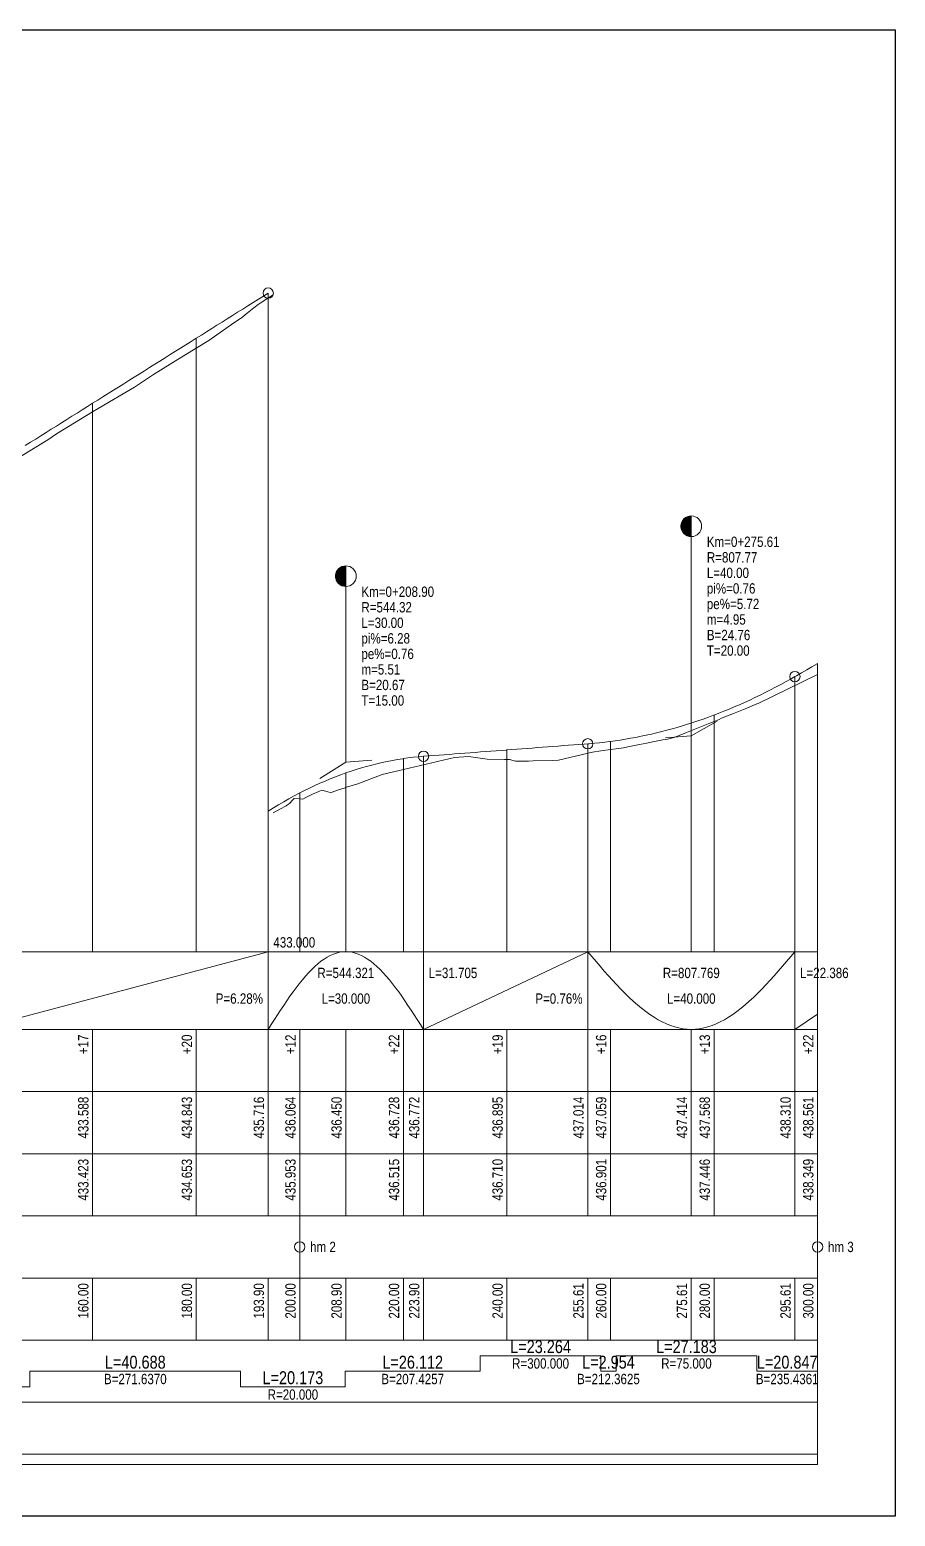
# Model space of a CAD drawing. Extents: x -600 to 1621, y -3670 to 287.
# Drawn here: x 177.9 to 345, y 0 to 287 of the extents above; entities that cross this region are included whole.
import ezdxf
from ezdxf.enums import TextEntityAlignment as Align

# ---------------------------------------------------------------- set-up
doc = ezdxf.new("R2010")
doc.units = 0
doc.layers.add('Cartus', color=8, linetype='Continuous')
for name, color, linetype, lineweight in [('L-C. Ref', 7, 'Continuous', 0), ('L-cote-ex', 7, 'Continuous', 0), ('L-Cote-Pr', 7, 'Continuous', 0), ('L-Curbe', 7, 'Continuous', 0), ('L-Cut-Fill', 7, 'Continuous', 0), ('L-Design', 7, 'Continuous', 0), ('L-Exist', 7, 'Continuous', 0), ('L-LINES', 7, 'Continuous', 0), ('L-Pante-Tran', 7, 'Continuous', 0), ('L-rac-Vert', 7, 'Continuous', 0), ('L-TEXT', 7, 'Continuous', 0)]:
    doc.layers.add(name, color=color, linetype=linetype, lineweight=lineweight)
doc.styles.add('Arial', font='arial.ttf', dxfattribs={"width": 0.8})

# ---------------------------------------------------------------- blocks, each defined once
blk = doc.blocks.new('A3_TRANSV_ALIN_TIRENA')
at = {"layer": 'Cartus'}
blk.add_lwpolyline([(0, 0), (0, 287), (345, 287), (345, 0)], close=True, dxfattribs=at)

msp = doc.modelspace()

# ---------------------------------------------------------------- linework, layer by layer
at = {"layer": 'L-Curbe'}
for p, q in [((264.86, 28), (264.86, 31)), ((264.86, 31), (288.13, 31)), ((288.13, 31), (288.13, 28)), ((291.08, 28), (291.08, 31)), ((291.08, 31), (318.27, 31)), ((318.27, 31), (318.27, 28)), ((177.89, 25), (177.89, 28)), ((177.89, 28), (218.58, 28)), ((218.58, 28), (218.58, 25)), ((238.75, 25), (238.75, 28)), ((238.75, 28), (264.86, 28)), ((288.13, 28), (291.08, 28)), ((318.27, 28), (330, 28)), ((156.21, 25), (177.89, 25)), ((218.58, 25), (238.75, 25))]:
    msp.add_line(p, q, dxfattribs=at)
at = {"layer": 'L-Design'}
for points in [[(177, 206.73), (178, 207.35), (179, 207.98), (180, 208.61), (181, 209.24), (182, 209.86), (183, 210.49), (184, 211.12), (185, 211.75), (186, 212.37), (187, 213), (188, 213.63), (189, 214.26), (190, 214.88), (191, 215.51), (192, 216.14), (193, 216.77), (194, 217.39), (195, 218.02), (196, 218.65), (197, 219.28), (198, 219.9), (199, 220.53), (200, 221.16), (201, 221.79), (202, 222.41), (203, 223.04), (204, 223.67), (205, 224.3), (206, 224.92), (207, 225.55), (208, 226.18), (209, 226.81), (210, 227.43), (211, 228.06), (212, 228.69), (213, 229.32), (214, 229.94), (215, 230.57), (216, 231.2), (217, 231.83), (218, 232.45), (219, 233.08), (220, 233.71), (221, 234.34), (222, 234.96), (223, 235.59), (223.9, 236.16)], [(223.9, 136.16), (224.9, 136.77), (225.9, 137.37), (226.9, 137.96), (227.9, 138.52), (228.9, 139.06), (229.9, 139.59), (230, 139.64), (230.9, 140.1), (231.9, 140.59), (232.9, 141.06), (233.9, 141.51), (234.9, 141.95), (235.9, 142.36), (236.9, 142.76), (237.9, 143.14), (238.9, 143.5), (239.9, 143.85), (240.9, 144.17), (241.9, 144.48), (242.9, 144.76), (243.9, 145.03), (244.9, 145.28), (245.9, 145.52), (246.9, 145.73), (247.9, 145.93), (248.9, 146.1), (249.9, 146.26), (250, 146.28), (250.9, 146.4), (251.9, 146.53), (252.9, 146.63), (253.9, 146.72), (254.9, 146.79), (255.9, 146.87), (256.9, 146.94), (257.9, 147.02), (258.9, 147.1), (259.9, 147.17), (260.9, 147.25), (261.9, 147.33), (262.9, 147.4), (263.9, 147.48), (264.9, 147.56), (265.9, 147.63), (266.9, 147.71), (267.9, 147.78), (268.9, 147.86), (269.9, 147.94), (270, 147.95), (270.9, 148.01), (271.9, 148.09), (272.9, 148.17), (273.9, 148.24), (274.9, 148.32), (275.9, 148.4), (276.9, 148.47), (277.9, 148.55), (278.9, 148.62), (279.9, 148.7), (280.9, 148.78), (281.9, 148.85), (282.9, 148.93), (283.9, 149.01), (284.9, 149.08), (285.61, 149.14), (285.9, 149.16), (286.9, 149.25), (287.9, 149.34), (288.9, 149.46), (289.9, 149.58), (290, 149.59), (290.9, 149.72), (291.9, 149.86), (292.9, 150.02), (293.9, 150.2), (294.9, 150.38), (295.9, 150.58), (296.9, 150.79), (297.9, 151.01), (298.9, 151.25), (299.9, 151.49), (300.9, 151.75), (301.9, 152.03), (302.9, 152.31), (303.9, 152.61), (304.9, 152.92), (305.61, 153.14), (305.9, 153.24), (306.9, 153.57), (307.9, 153.92), (308.9, 154.28), (309.9, 154.65), (310, 154.68), (310.9, 155.03), (311.9, 155.43), (312.9, 155.83), (313.9, 156.25), (314.9, 156.69), (315.9, 157.13), (316.9, 157.59), (317.9, 158.06), (318.9, 158.54), (319.9, 159.04), (320.9, 159.54), (321.9, 160.06), (322.9, 160.6), (323.9, 161.14), (324.9, 161.7), (325.61, 162.1), (325.9, 162.26), (326.9, 162.84), (327.9, 163.41), (328.9, 163.98), (329.9, 164.55), (330, 164.61)]]:
    msp.add_lwpolyline(points, dxfattribs=at)
at = {"layer": 'L-Exist'}
for p, q in [((223.62, 235.03), (224.88, 235.79)), ((219.84, 232.28), (221.1, 233.31)), ((221.1, 233.31), (221.95, 233.97)), ((221.95, 233.97), (222.36, 234.24)), ((222.36, 234.24), (223.62, 235.03)), ((212.44, 227.03), (217.27, 230.38)), ((217.27, 230.38), (218.58, 231.24)), ((218.58, 231.24), (218.71, 231.32)), ((218.71, 231.32), (219.84, 232.28)), ((210, 225.53), (212.44, 227.03)), ((206.86, 223.59), (208.65, 224.7)), ((208.65, 224.7), (210, 225.53)), ((201.77, 220.46), (206.86, 223.59)), ((198.1, 218.01), (201.77, 220.46)), ((191.06, 213.88), (198.1, 218.01)), ((182.99, 208.95), (190, 213.23)), ((190, 213.23), (191.06, 213.88)), ((177.89, 205.69), (181.36, 207.84)), ((181.36, 207.84), (182.99, 208.95)), ((174.73, 203.74), (177.89, 205.69)), ((318.52, 156.95), (330, 162.49)), ((311.47, 154.06), (313.74, 154.99)), ((313.74, 154.99), (316, 155.92)), ((316, 155.92), (318.27, 156.84)), ((318.27, 156.84), (318.52, 156.95)), ((304.67, 151.3), (306.94, 152.22)), ((306.94, 152.22), (309.21, 153.14)), ((309.21, 153.14), (310, 153.46)), ((310, 153.46), (310.96, 153.85)), ((310.96, 153.85), (311.47, 154.06)), ((295.61, 148.99), (297.03, 149.29)), ((297.03, 149.29), (297.88, 149.45)), ((297.88, 149.45), (300.14, 149.88)), ((300.14, 149.88), (301, 150.05)), ((301, 150.05), (301.79, 150.22)), ((301.79, 150.22), (302.41, 150.45)), ((302.41, 150.45), (304.25, 151.13)), ((304.25, 151.13), (304.67, 151.3)), ((250, 144.15), (259.86, 146.49)), ((259.86, 146.49), (262.58, 146.67)), ((262.58, 146.67), (264.86, 146.37)), ((279.99, 145.97), (283.48, 146.79)), ((283.48, 146.79), (286.54, 147.54)), ((286.54, 147.54), (288.13, 147.76)), ((288.13, 147.76), (290, 148.01)), ((290, 148.01), (291.08, 148.15)), ((291.08, 148.15), (292.53, 148.35)), ((292.53, 148.35), (293.35, 148.52)), ((293.35, 148.52), (295.61, 148.99)), ((245.89, 143.22), (247.86, 143.65)), ((247.86, 143.65), (250, 144.15)), ((264.86, 146.37), (266.18, 146.2)), ((266.18, 146.2), (269.52, 146.11)), ((269.52, 146.11), (270, 146.1)), ((270, 146.1), (270.53, 146.09)), ((270.53, 146.09), (271.66, 145.77)), ((271.66, 145.77), (274.17, 145.81)), ((274.17, 145.81), (275.08, 145.83)), ((275.08, 145.83), (278.82, 145.93)), ((278.82, 145.93), (279.99, 145.97)), ((237.49, 140.25), (238.75, 140.66)), ((238.75, 140.66), (239, 140.74)), ((239, 140.74), (241.24, 141.38)), ((241.24, 141.38), (245.89, 143.22)), ((228, 137.64), (228.67, 138.34)), ((228.67, 138.34), (228.9, 138.57)), ((228.9, 138.57), (229.93, 138.53)), ((229.93, 138.53), (230, 138.53)), ((230, 138.53), (230.57, 138.48)), ((230.57, 138.48), (231.19, 138.79)), ((231.19, 138.79), (232.45, 139.39)), ((232.45, 139.39), (233.71, 139.96)), ((233.71, 139.96), (234.24, 140.19)), ((234.24, 140.19), (234.97, 139.98)), ((234.97, 139.98), (235.87, 139.71)), ((235.87, 139.71), (236.23, 139.83)), ((236.23, 139.83), (237.49, 140.25)), ((224.88, 135.79), (226.15, 136.52)), ((226.15, 136.52), (227.37, 137.18)), ((227.37, 137.18), (227.41, 137.21)), ((227.41, 137.21), (228, 137.64))]:
    msp.add_line(p, q, dxfattribs=at)
at = {"layer": 'L-LINES'}
for p, q in [((223.9, 109), (223.9, 236.16)), ((210, 109), (210, 227.43)), ((190, 109), (190, 214.88)), ((330, 109), (330, 164.61)), ((325.61, 109), (325.61, 162.1)), ((305.61, 109), (305.61, 153.14)), ((310, 109), (310, 154.68)), ((290, 109), (290, 149.59)), ((253.9, 109), (253.9, 146.72)), ((270, 109), (270, 147.95)), ((285.61, 109), (285.61, 149.14)), ((238.9, 109), (238.9, 143.5)), ((250, 109), (250, 146.28)), ((230, 109), (230, 139.64)), ((30, 109), (330, 109)), ((330, 94), (330, 109)), ((30, 94), (330, 94)), ((30, 94), (330, 94)), ((190, 82), (190, 94)), ((210, 82), (210, 94)), ((223.9, 82), (223.9, 94)), ((230, 82), (230, 94)), ((238.9, 82), (238.9, 94)), ((250, 82), (250, 94)), ((253.9, 82), (253.9, 94)), ((270, 82), (270, 94)), ((285.61, 82), (285.61, 94)), ((290, 82), (290, 94)), ((305.61, 82), (305.61, 94)), ((310, 82), (310, 94)), ((325.61, 82), (325.61, 94)), ((330, 82), (330, 94)), ((330, 82), (330, 94)), ((30, 82), (330, 82)), ((30, 82), (330, 82)), ((190, 70), (190, 82)), ((210, 70), (210, 82)), ((223.9, 70), (223.9, 82)), ((230, 70), (230, 82)), ((238.9, 70), (238.9, 82)), ((250, 70), (250, 82)), ((253.9, 70), (253.9, 82)), ((270, 70), (270, 82)), ((285.61, 70), (285.61, 82)), ((290, 70), (290, 82)), ((305.61, 70), (305.61, 82)), ((310, 70), (310, 82)), ((325.61, 70), (325.61, 82)), ((330, 70), (330, 82)), ((30, 70), (330, 70)), ((30, 70), (330, 70)), ((190, 58), (190, 70)), ((210, 58), (210, 70)), ((223.9, 58), (223.9, 70)), ((230, 58), (230, 70)), ((238.9, 58), (238.9, 70)), ((250, 58), (250, 70)), ((253.9, 58), (253.9, 70)), ((270, 58), (270, 70)), ((285.61, 58), (285.61, 70)), ((290, 58), (290, 70)), ((305.61, 58), (305.61, 70)), ((310, 58), (310, 70)), ((325.61, 58), (325.61, 70)), ((330, 58), (330, 70)), ((30, 58), (330, 58)), ((30, 58), (330, 58)), ((230, 46), (230, 58)), ((330, 46), (330, 58)), ((330, 46), (330, 58)), ((30, 46), (330, 46)), ((30, 46), (330, 46)), ((190, 34), (190, 46)), ((210, 34), (210, 46)), ((223.9, 34), (223.9, 46)), ((230, 34), (230, 46)), ((238.9, 34), (238.9, 46)), ((250, 34), (250, 46)), ((253.9, 34), (253.9, 46)), ((270, 34), (270, 46)), ((285.61, 34), (285.61, 46)), ((290, 34), (290, 46)), ((305.61, 34), (305.61, 46)), ((310, 34), (310, 46)), ((325.61, 34), (325.61, 46)), ((330, 34), (330, 46)), ((30, 34), (330, 34)), ((30, 34), (330, 34)), ((330, 22), (330, 34)), ((30, 22), (330, 22)), ((30, 22), (330, 22)), ((330, 10), (330, 22)), ((30, 10), (330, 10))]:
    msp.add_line(p, q, dxfattribs=at)
for centre in [(230, 52), (330, 52)]:
    msp.add_circle(centre, 1, dxfattribs=at)
at = {"layer": 'L-Pante-Tran'}
for p, q in [((170, 12), (190, 12)), ((170, 12), (190, 12)), ((190, 12), (210, 12)), ((190, 12), (210, 12)), ((210, 12), (230, 12)), ((210, 12), (230, 12)), ((230, 12), (250, 12)), ((230, 12), (250, 12)), ((250, 12), (270, 12)), ((250, 12), (270, 12)), ((270, 12), (290, 12)), ((270, 12), (290, 12)), ((290, 12), (310, 12)), ((290, 12), (310, 12)), ((310, 12), (330, 12)), ((310, 12), (330, 12))]:
    msp.add_line(p, q, dxfattribs=at)
at = {"layer": 'L-rac-Vert'}
for p, q in [((303.99, 192.32), (303.99, 189.97)), ((304.03, 192.38), (304.03, 189.9)), ((304.08, 192.44), (304.08, 189.84)), ((304.14, 192.5), (304.14, 189.78)), ((304.19, 192.56), (304.19, 189.73)), ((304.25, 192.61), (304.25, 189.67)), ((304.31, 192.66), (304.31, 189.62)), ((304.37, 192.71), (304.37, 189.57)), ((304.43, 192.76), (304.43, 189.52)), ((304.49, 192.8), (304.49, 189.48)), ((304.56, 192.85), (304.56, 189.44)), ((304.63, 192.89), (304.63, 189.4)), ((304.7, 192.92), (304.7, 189.36)), ((304.77, 192.96), (304.77, 189.32)), ((304.84, 192.99), (304.84, 189.29)), ((304.91, 193.02), (304.91, 189.26)), ((304.99, 193.04), (304.99, 189.24)), ((305.06, 193.07), (305.06, 189.22)), ((305.14, 193.09), (305.14, 189.2)), ((305.22, 193.1), (305.22, 189.18)), ((305.29, 193.12), (305.29, 189.17)), ((305.37, 193.13), (305.37, 189.15)), ((305.45, 193.13), (305.45, 189.15)), ((305.53, 193.14), (305.53, 189.14)), ((305.61, 150.66), (305.61, 193.14)), ((303.61, 191.3), (303.61, 190.98)), ((303.61, 191.22), (303.61, 191.06)), ((303.62, 191.38), (303.62, 190.91)), ((303.63, 191.45), (303.63, 190.83)), ((303.64, 191.53), (303.64, 190.75)), ((303.66, 191.61), (303.66, 190.67)), ((303.68, 191.68), (303.68, 190.6)), ((303.7, 191.76), (303.7, 190.52)), ((303.73, 191.83), (303.73, 190.45)), ((303.76, 191.91), (303.76, 190.38)), ((303.79, 191.98), (303.79, 190.3)), ((303.82, 192.05), (303.82, 190.23)), ((303.86, 192.12), (303.86, 190.16)), ((303.9, 192.19), (303.9, 190.1)), ((303.94, 192.25), (303.94, 190.03)), ((236.9, 181.58), (236.9, 181.42)), ((236.91, 181.74), (236.91, 181.27)), ((236.91, 181.66), (236.91, 181.35)), ((236.92, 181.82), (236.92, 181.19)), ((236.94, 181.89), (236.94, 181.11)), ((236.96, 181.97), (236.96, 181.04)), ((236.97, 182.05), (236.97, 180.96)), ((237, 182.12), (237, 180.88)), ((237.02, 182.19), (237.02, 180.81)), ((237.05, 182.27), (237.05, 180.74)), ((237.08, 182.34), (237.08, 180.67)), ((237.12, 182.41), (237.12, 180.59)), ((237.15, 182.48), (237.15, 180.53)), ((237.19, 182.55), (237.19, 180.46)), ((237.24, 182.61), (237.24, 180.39)), ((237.28, 182.68), (237.28, 180.33)), ((237.33, 182.74), (237.33, 180.26)), ((237.38, 182.8), (237.38, 180.2)), ((237.43, 182.86), (237.43, 180.14)), ((237.49, 182.92), (237.49, 180.09)), ((237.54, 182.97), (237.54, 180.03)), ((237.6, 183.02), (237.6, 179.98)), ((237.66, 183.07), (237.66, 179.93)), ((237.72, 183.12), (237.72, 179.88)), ((237.79, 183.17), (237.79, 179.84)), ((237.85, 183.21), (237.85, 179.8)), ((237.92, 183.25), (237.92, 179.76)), ((237.99, 183.28), (237.99, 179.72)), ((238.06, 183.32), (238.06, 179.69)), ((238.13, 183.35), (238.13, 179.65)), ((238.21, 183.38), (238.21, 179.63)), ((238.28, 183.4), (238.28, 179.6)), ((238.36, 183.43), (238.36, 179.58)), ((238.43, 183.45), (238.43, 179.56)), ((238.51, 183.46), (238.51, 179.54)), ((238.59, 183.48), (238.59, 179.53)), ((238.66, 183.49), (238.66, 179.52)), ((238.74, 183.5), (238.74, 179.51)), ((238.82, 183.5), (238.82, 179.5)), ((238.9, 145.57), (238.9, 183.5)), ((305.61, 150.66), (310.61, 153.52)), ((300.61, 150.28), (305.61, 150.66)), ((233.9, 142.43), (238.9, 145.57)), ((238.9, 145.57), (243.9, 145.95)), ((167.52, 94), (223.9, 109)), ((223.9, 94), (223.9, 109)), ((233.5, 106.66), (232.9, 106.14)), ((234.1, 107.14), (233.5, 106.66)), ((234.7, 107.57), (234.1, 107.14)), ((235.3, 107.95), (234.7, 107.57)), ((235.9, 108.27), (235.3, 107.95)), ((236.5, 108.53), (235.9, 108.27)), ((237.1, 108.73), (236.5, 108.53)), ((237.7, 108.88), (237.1, 108.73)), ((238.3, 108.97), (237.7, 108.88)), ((238.9, 109), (238.3, 108.97)), ((239.5, 108.97), (238.9, 109)), ((240.1, 108.88), (239.5, 108.97)), ((240.7, 108.73), (240.1, 108.88)), ((241.3, 108.53), (240.7, 108.73)), ((241.9, 108.27), (241.3, 108.53)), ((242.5, 107.95), (241.9, 108.27)), ((243.1, 107.57), (242.5, 107.95)), ((243.7, 107.14), (243.1, 107.57)), ((244.3, 106.66), (243.7, 107.14)), ((244.9, 106.14), (244.3, 106.66)), ((253.9, 94), (253.9, 109)), ((253.9, 94), (285.61, 109)), ((285.61, 94), (285.61, 109)), ((286.41, 108.06), (285.61, 109)), ((287.21, 107.12), (286.41, 108.06)), ((288.01, 106.19), (287.21, 107.12)), ((324.01, 107.12), (323.21, 106.19)), ((324.81, 108.06), (324.01, 107.12)), ((325.61, 109), (324.81, 108.06)), ((325.61, 94), (325.61, 109)), ((230.5, 103.56), (229.9, 102.82)), ((231.1, 104.27), (230.5, 103.56)), ((231.7, 104.93), (231.1, 104.27)), ((232.3, 105.56), (231.7, 104.93)), ((232.9, 106.14), (232.3, 105.56)), ((245.5, 105.56), (244.9, 106.14)), ((246.1, 104.93), (245.5, 105.56)), ((246.7, 104.27), (246.1, 104.93)), ((247.3, 103.56), (246.7, 104.27)), ((247.9, 102.82), (247.3, 103.56)), ((288.81, 105.27), (288.01, 106.19)), ((289.61, 104.36), (288.81, 105.27)), ((290.41, 103.48), (289.61, 104.36)), ((291.21, 102.61), (290.41, 103.48)), ((320.81, 103.48), (320.01, 102.61)), ((321.61, 104.36), (320.81, 103.48)), ((322.41, 105.27), (321.61, 104.36)), ((323.21, 106.19), (322.41, 105.27)), ((228.7, 101.23), (228.1, 100.39)), ((229.3, 102.04), (228.7, 101.23)), ((229.9, 102.82), (229.3, 102.04)), ((248.5, 102.04), (247.9, 102.82)), ((249.1, 101.23), (248.5, 102.04)), ((249.7, 100.39), (249.1, 101.23)), ((292.01, 101.77), (291.21, 102.61)), ((292.81, 100.96), (292.01, 101.77)), ((293.61, 100.18), (292.81, 100.96)), ((318.41, 100.96), (317.61, 100.18)), ((319.21, 101.77), (318.41, 100.96)), ((320.01, 102.61), (319.21, 101.77)), ((226.3, 97.73), (225.7, 96.81)), ((226.9, 98.64), (226.3, 97.73)), ((227.5, 99.52), (226.9, 98.64)), ((228.1, 100.39), (227.5, 99.52)), ((250.3, 99.52), (249.7, 100.39)), ((250.9, 98.64), (250.3, 99.52)), ((251.5, 97.73), (250.9, 98.64)), ((252.1, 96.81), (251.5, 97.73)), ((294.41, 99.44), (293.61, 100.18)), ((295.21, 98.73), (294.41, 99.44)), ((296.01, 98.07), (295.21, 98.73)), ((296.81, 97.44), (296.01, 98.07)), ((315.21, 98.07), (314.41, 97.44)), ((316.01, 98.73), (315.21, 98.07)), ((316.81, 99.44), (316.01, 98.73)), ((317.61, 100.18), (316.81, 99.44)), ((224.5, 94.94), (223.9, 94)), ((225.1, 95.88), (224.5, 94.94)), ((225.7, 96.81), (225.1, 95.88)), ((252.7, 95.88), (252.1, 96.81)), ((253.3, 94.94), (252.7, 95.88)), ((253.9, 94), (253.3, 94.94)), ((297.61, 96.86), (296.81, 97.44)), ((298.41, 96.34), (297.61, 96.86)), ((299.21, 95.86), (298.41, 96.34)), ((300.01, 95.43), (299.21, 95.86)), ((300.81, 95.05), (300.01, 95.43)), ((301.61, 94.73), (300.81, 95.05)), ((302.41, 94.47), (301.61, 94.73)), ((309.61, 94.73), (308.81, 94.47)), ((310.41, 95.05), (309.61, 94.73)), ((311.21, 95.43), (310.41, 95.05)), ((312.01, 95.86), (311.21, 95.43)), ((312.81, 96.34), (312.01, 95.86)), ((313.61, 96.86), (312.81, 96.34)), ((314.41, 97.44), (313.61, 96.86)), ((325.61, 94), (330, 96.94)), ((303.21, 94.27), (302.41, 94.47)), ((304.01, 94.12), (303.21, 94.27)), ((304.81, 94.03), (304.01, 94.12)), ((305.61, 94), (304.81, 94.03)), ((306.41, 94.03), (305.61, 94)), ((307.21, 94.12), (306.41, 94.03)), ((308.01, 94.27), (307.21, 94.12)), ((308.81, 94.47), (308.01, 94.27))]:
    msp.add_line(p, q, dxfattribs=at)
for centre, radius in [((223.9, 236.16), 1), ((305.61, 191.14), 2), ((238.9, 181.5), 2), ((325.61, 162.1), 1), ((285.61, 149.14), 1), ((253.9, 146.72), 1)]:
    msp.add_circle(centre, radius, dxfattribs=at)

# ---------------------------------------------------------------- block references
at = {"layer": 'L-LINES'}
msp.add_blockref('A3_TRANSV_ALIN_TIRENA', (0, 0), dxfattribs=at)

# ---------------------------------------------------------------- texts
at = {"layer": 'L-C. Ref', "style": 'Arial', "width": 0.8}
msp.add_text('433.000', height=2, dxfattribs=at).set_placement((224.9, 109.8))
at = {"layer": 'L-cote-ex', "style": 'Arial', "width": 0.8}
for s, p in [('433.423', (189.2, 69)), ('434.653', (209.2, 69)), ('435.953', (229.2, 69)), ('436.515', (249.2, 69)), ('436.710', (269.2, 69)), ('436.901', (289.2, 69)), ('437.446', (309.2, 69)), ('438.349', (329.2, 69))]:
    msp.add_text(s, height=2, rotation=90, dxfattribs=at).set_placement(p, align=Align.RIGHT)
at = {"layer": 'L-Cote-Pr', "style": 'Arial', "width": 0.8}
for s, p in [('433.588', (189.2, 81)), ('434.843', (209.2, 81)), ('435.716', (223.1, 81)), ('436.064', (229.2, 81)), ('436.450', (238.1, 81)), ('436.728', (249.2, 81)), ('436.772', (253.1, 81)), ('436.895', (269.2, 81)), ('437.014', (284.81, 81)), ('437.059', (289.2, 81)), ('437.414', (304.81, 81)), ('437.568', (309.2, 81)), ('438.310', (324.81, 81)), ('438.561', (329.2, 81))]:
    msp.add_text(s, height=2, rotation=90, dxfattribs=at).set_placement(p, align=Align.RIGHT)
at = {"layer": 'L-Cut-Fill', "style": 'Arial', "width": 0.8}
for s, p in [('+17', (189.2, 93)), ('+20', (209.2, 93)), ('+12', (229.2, 93)), ('+22', (249.2, 93)), ('+19', (269.2, 93)), ('+16', (289.2, 93)), ('+13', (309.2, 93)), ('+22', (329.2, 93))]:
    msp.add_text(s, height=2, rotation=90, dxfattribs=at).set_placement(p, align=Align.RIGHT)
at = {"layer": 'L-rac-Vert', "style": 'Arial', "width": 0.8}
for s, p in [('Km=0+275.61', (308.61, 187.14)), ('R=807.77', (308.61, 184.14)), ('L=40.00', (308.61, 181.14)), ('Km=0+208.90', (241.9, 177.5)), ('pi%=0.76', (308.61, 178.14)), ('R=544.32', (241.9, 174.5)), ('pe%=5.72', (308.61, 175.14)), ('L=30.00', (241.9, 171.5)), ('m=4.95', (308.61, 172.14)), ('pi%=6.28', (241.9, 168.5)), ('B=24.76', (308.61, 169.14)), ('pe%=0.76', (241.9, 165.5)), ('T=20.00', (308.61, 166.14)), ('m=5.51', (241.9, 162.5)), ('B=20.67', (241.9, 159.5)), ('T=15.00', (241.9, 156.5)), ('L=31.705', (254.9, 103.9)), ('L=22.386', (326.61, 103.9))]:
    msp.add_text(s, height=2, dxfattribs=at).set_placement(p)
for s, p in [('R=544.321', (238.9, 103.9)), ('R=807.769', (305.61, 103.9)), ('L=30.000', (238.9, 98.95)), ('L=40.000', (305.61, 98.95))]:
    msp.add_text(s, height=2, dxfattribs=at).set_placement(p, align=Align.CENTER)
for s, p in [('P=6.28%', (222.9, 98.95)), ('P=0.76%', (284.61, 98.95))]:
    msp.add_text(s, height=2, dxfattribs=at).set_placement(p, align=Align.RIGHT)
at = {"layer": 'L-TEXT', "style": 'Arial', "width": 0.8}
for s, p in [('hm 2', (232, 51)), ('hm 3', (332, 51))]:
    msp.add_text(s, height=2, dxfattribs=at).set_placement(p)
for s, p in [('160.00', (189.2, 45)), ('180.00', (209.2, 45)), ('193.90', (223.1, 45)), ('200.00', (229.2, 45)), ('208.90', (238.1, 45)), ('220.00', (249.2, 45)), ('223.90', (253.1, 45)), ('240.00', (269.2, 45)), ('255.61', (284.81, 45)), ('260.00', (289.2, 45)), ('275.61', (304.81, 45)), ('280.00', (309.2, 45)), ('295.61', (324.81, 45)), ('300.00', (329.2, 45))]:
    msp.add_text(s, height=2, rotation=90, dxfattribs=at).set_placement(p, align=Align.RIGHT)
for s, height, p in [('L=23.264', 2.5, (276.5, 31.5)), ('L=27.183', 2.5, (304.67, 31.5)), ('L=40.688', 2.5, (198.24, 28.5)), ('L=26.112', 2.5, (251.81, 28.5)), ('R=300.000', 2, (276.5, 28.5)), ('L=2.954', 2.5, (289.61, 28.5)), ('R=75.000', 2, (304.67, 28.5)), ('L=20.847', 2.5, (324.13, 28.5)), ('B=271.6370', 2, (198.24, 25.5)), ('L=20.173', 2.5, (228.67, 25.5)), ('B=207.4257', 2, (251.81, 25.5)), ('B=212.3625', 2, (289.61, 25.5)), ('B=235.4361', 2, (324.13, 25.5)), ('R=20.000', 2, (228.67, 22.5))]:
    msp.add_text(s, height=height, rotation=0, dxfattribs=at).set_placement(p, align=Align.CENTER)

doc.saveas('drawing.dxf')
